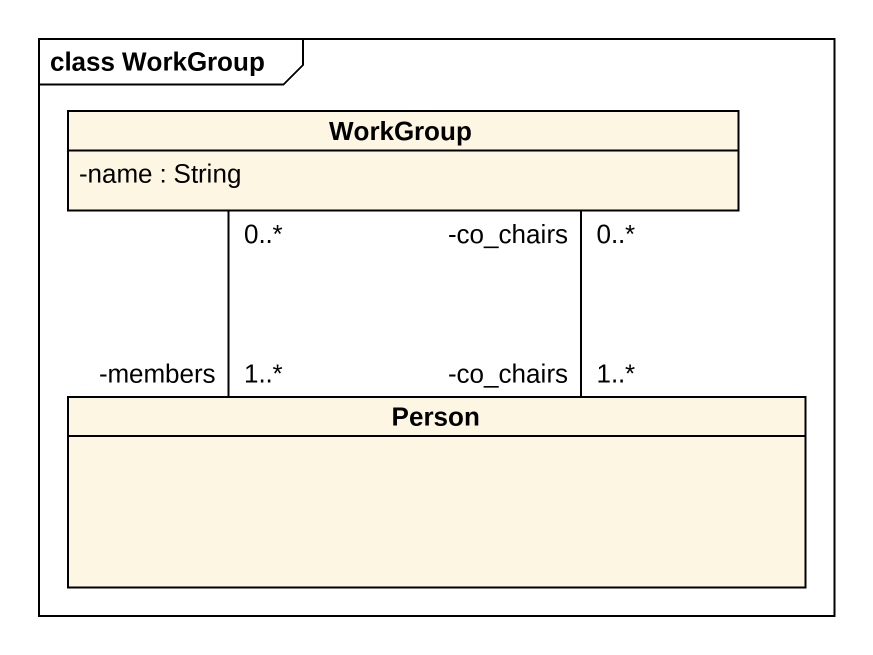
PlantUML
@startuml
mainframe class WorkGroup
hide circle
hide empty members
skinparam classAttributeIconSize 0
class WorkGroup {
  -name : String
}
class "Person" as Person_
WorkGroup "0..*" -- "-members\n1..*" Person_
WorkGroup "-co_chairs\n0..*" -- "1..*\n-co_chairs" Person_
@enduml
